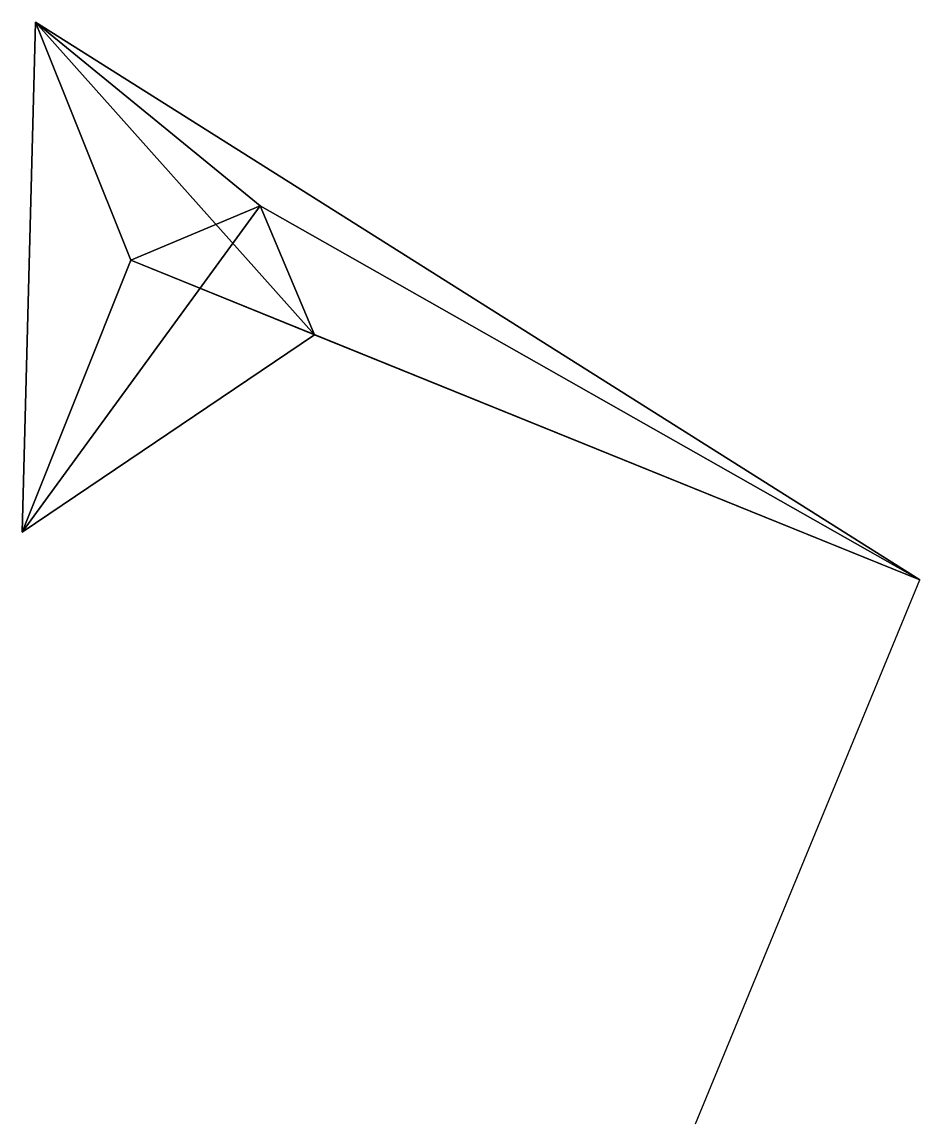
# Model space of a CAD drawing. Extents: x 0 to 2112, y -1392 to 1200.
import ezdxf

# ---------------------------------------------------------------- set-up
doc = ezdxf.new("R2010")
doc.units = 0

msp = doc.modelspace()

# ---------------------------------------------------------------- linework, layer by layer
msp.add_line((1584, -1392, 128), (2112, -112, 704))
for points in [[(0, 0), (256, 640, 704), (32, 1200, 704)], [(0, 0), (32, 1200, 704), (688, 464, 160)], [(560, 768, 1072), (688, 464, 160), (32, 1200, 704)], [(560, 768, 1072), (32, 1200, 704), (256, 640, 704)], [(32, 1200, 704), (560, 768, 1072), (2112, -112, 704)], [(32, 1200, 704), (2112, -112, 704), (688, 464, 160)], [(32, 1200, 704), (688, 464, 160), (256, 640, 704)], [(32, 1200, 704), (256, 640, 704), (560, 768, 1072)], [(560, 768, 1072), (0, 0), (688, 464, 160)], [(560, 768, 1072), (256, 640, 704), (0, 0)], [(560, 768, 1072), (256, 640, 704), (2112, -112, 704)], [(2112, -112, 704), (256, 640, 704), (688, 464, 160)]]:
    msp.add_3dface(points)

doc.saveas('drawing.dxf')
